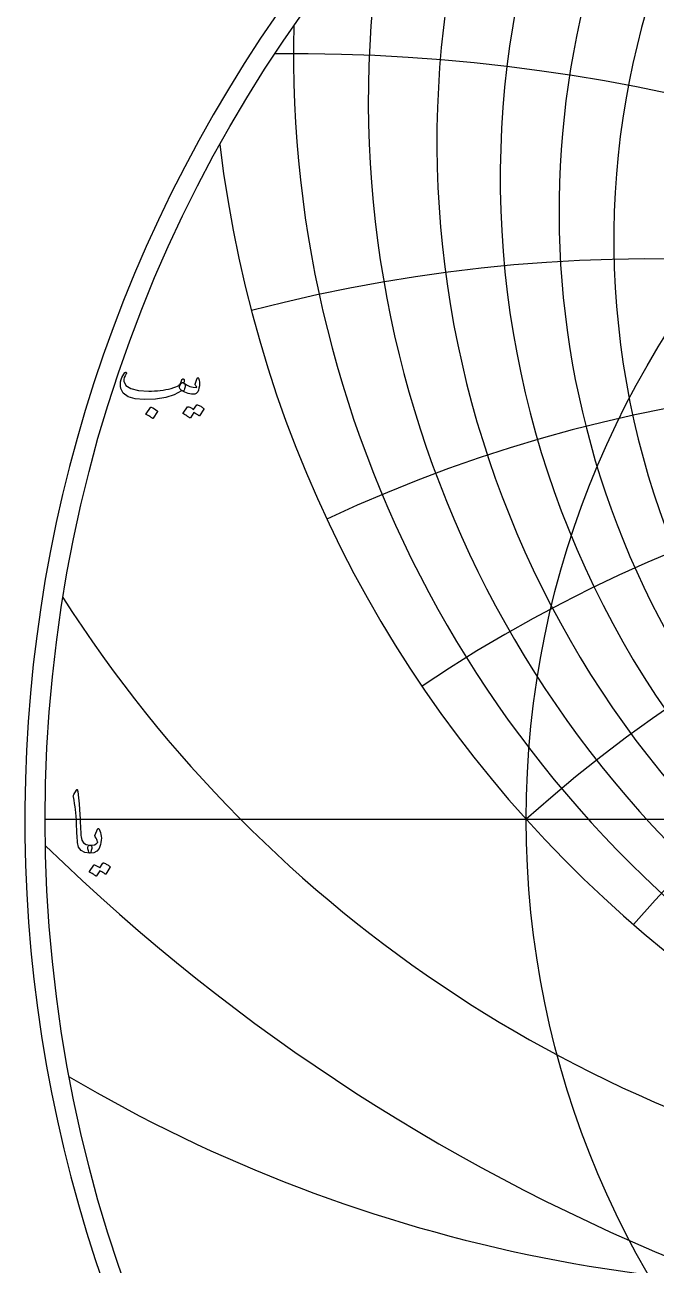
# Model space of a CAD drawing. Header units: millimetres. Extents: x -74 to 74, y -74 to 75.
# Drawn here: x -73.5 to -40.7, y -23.2 to 41.4 of the extents above; entities that cross this region are included whole.
import ezdxf

# ---------------------------------------------------------------- set-up
doc = ezdxf.new("R2010")
doc.units = ezdxf.units.MM
for name, color, linetype in [('CUT_OUTER', 1, 'Continuous'), ('ENGRAVE', 7, 'Continuous'), ('ENGRAVE_FINE', 8, 'Continuous'), ('TEXT', 5, 'Continuous')]:
    doc.layers.add(name, color=color, linetype=linetype)

msp = doc.modelspace()

# ---------------------------------------------------------------- linework, layer by layer
at = {"layer": 'CUT_OUTER'}
msp.add_arc((-0.0002, -0.0002), 73.5074, 145.195103, 87.803182, dxfattribs=at)
at = {"layer": 'ENGRAVE'}
msp.add_lwpolyline([(-72.45, 0), (72.45, 0)], dxfattribs=at)
for radius in [72.45, 47.425]:
    msp.add_circle((0, 0), radius, dxfattribs=at)
for centre, radius, start, end in [((0, 31.6713), 45.7192, 131.894956, 48.105044), ((0, 42.7017), 63.8166, 186.817711, 353.182289), ((0, -52.6708), 70.8756, 48, 132), ((0, -52.6708), 70.8756, 48, 132), ((-13.088, 48.8449), 69.3272, 212.551282, 260.88684), ((-31.2661, 54.1545), 78.4819, 239.415548, 278.083995)]:
    msp.add_arc(centre, radius, start, end, dxfattribs=at)
at = {"layer": 'ENGRAVE_FINE'}
for centre, radius, start, end in [((0, 30.1603), 42.8678, 104.652903, 75.347097), ((0, 33.3666), 48.7759, 147.339419, 32.660581), ((0, 35.276), 52.07, 159.38698, 20.61302), ((-84.4662, -52.6708), 110.2628, 18.409528, 71.93986), ((-84.4662, -52.6708), 110.2628, 18.409528, 71.93986), ((0, 37.436), 55.6408, 169.605342, 10.394658), ((0, 39.8923), 59.5363, 178.636426, 1.363574), ((-59.4717, -52.6708), 92.5215, 23.457516, 90.642678), ((-59.4717, -52.6708), 92.5215, 23.457516, 90.642678), ((-40.92, -52.6708), 81.84, 28.831877, 104.724148), ((-40.92, -52.6708), 81.84, 28.831877, 104.724148), ((-25.7966, -52.6708), 75.4242, 34.629994, 115.099318), ((-25.7966, -52.6708), 75.4242, 34.629994, 115.099318), ((-12.4973, -52.6708), 71.9689, 40.970494, 124.098899), ((-12.4973, -52.6708), 71.9689, 40.970494, 124.098899), ((12.4973, -52.6708), 71.9689, 55.901101, 139.029506), ((12.4973, -52.6708), 71.9689, 55.901101, 139.029506), ((0, 73.0972), 103.8953, 225.796451, 314.203549)]:
    msp.add_arc(centre, radius, start, end, dxfattribs=at)
at = {"layer": 'TEXT'}
for points in [[(-65.2442, 22.7129), (-65.2398, 22.7107), (-65.2356, 22.7084), (-65.2318, 22.7061), (-65.2282, 22.7038), (-65.2246, 22.7012), (-65.2208, 22.6981), (-65.2166, 22.6944), (-65.2122, 22.6901), (-65.1754, 22.6467), (-65.1608, 22.585), (-65.1685, 22.505), (-65.1985, 22.4067), (-65.2262, 22.347), (-65.2545, 22.3096), (-65.2833, 22.2945), (-65.3127, 22.3016), (-65.3276, 22.3088), (-65.3402, 22.3119), (-65.3505, 22.311), (-65.3584, 22.3062), (-65.7332, 22.1011), (-66.1811, 21.9566), (-66.7021, 21.8726), (-67.2963, 21.8492), (-67.7767, 21.8903), (-68.1395, 22), (-68.3846, 22.1782), (-68.512, 22.425), (-68.5317, 22.5416), (-68.536, 22.6581), (-68.5248, 22.7746), (-68.4983, 22.8912), (-68.462, 22.9943), (-68.4171, 23.0889), (-68.3637, 23.1748), (-68.3017, 23.2522), (-68.29, 23.262), (-68.2777, 23.2682), (-68.2649, 23.2711), (-68.2515, 23.2705), (-68.2389, 23.2651), (-68.2286, 23.258), (-68.2206, 23.2491), (-68.2149, 23.2385), (-68.2123, 23.2283), (-68.2138, 23.2157), (-68.2192, 23.2008), (-68.2286, 23.1837), (-68.2949, 23.0866), (-68.3383, 22.9917), (-68.3589, 22.8992), (-68.3566, 22.8089), (-68.248, 22.5827), (-67.9955, 22.4204), (-67.5991, 22.3222), (-67.0586, 22.2879), (-66.9102, 22.2902), (-66.7621, 22.2971), (-66.6143, 22.3085), (-66.4668, 22.3245), (-66.3204, 22.345), (-66.176, 22.3702), (-66.0336, 22.3999), (-65.8932, 22.4342), (-65.7569, 22.473), (-65.6452, 22.5119), (-65.5581, 22.5507), (-65.4956, 22.5896), (-65.4714, 22.6101), (-65.4493, 22.6353), (-65.4291, 22.665), (-65.411, 22.6992), (-65.394, 22.7375), (-65.3773, 22.7792), (-65.3609, 22.8244), (-65.3447, 22.8729), (-65.3385, 22.8878), (-65.3287, 22.9003), (-65.3156, 22.9106), (-65.299, 22.9186), (-65.2813, 22.9229), (-65.2648, 22.922), (-65.2493, 22.916), (-65.2351, 22.9049), (-65.2236, 22.8895), (-65.2168, 22.8706), (-65.2145, 22.8483), (-65.2168, 22.8226)], [(-65.3813, 22.3473), (-65.431, 22.3945), (-65.4567, 22.4536), (-65.4584, 22.5247), (-65.4361, 22.6078), (-65.3879, 22.6824), (-65.3436, 22.7278), (-65.3033, 22.7441), (-65.267, 22.7312), (-65.0957, 22.6178), (-64.9243, 22.5381), (-64.7529, 22.4921), (-64.5815, 22.4799), (-64.5755, 22.481), (-64.5712, 22.4844), (-64.5686, 22.4901), (-64.5678, 22.4981), (-64.5721, 22.5133), (-64.5849, 22.5358), (-64.6063, 22.5658), (-64.6363, 22.6033), (-64.6421, 22.6147), (-64.6455, 22.6261), (-64.6466, 22.6375), (-64.6455, 22.649), (-64.5358, 22.9643), (-64.5306, 22.9763), (-64.5244, 22.9849), (-64.5169, 22.99), (-64.5084, 22.9917), (-64.4998, 22.9903), (-64.4924, 22.986), (-64.4861, 22.9789), (-64.4809, 22.9689), (-64.4467, 22.8663), (-64.4261, 22.7644), (-64.4192, 22.663), (-64.4261, 22.5621), (-64.4484, 22.4367), (-64.4787, 22.3348), (-64.5169, 22.2562), (-64.5632, 22.2011), (-64.5983, 22.1708), (-64.6306, 22.1485), (-64.66, 22.1342), (-64.6866, 22.1279), (-64.8397, 22.1245), (-65.0065, 22.1599), (-65.1871, 22.2342), (-65.3813, 22.3473)], [(-66.9763, 21.4424), (-66.9706, 21.4481), (-66.9626, 21.4515), (-66.9523, 21.4527), (-66.9398, 21.4515), (-66.8509, 21.4155), (-66.7673, 21.3716), (-66.6887, 21.3196), (-66.6153, 21.2596), (-66.6081, 21.2504), (-66.605, 21.2413), (-66.6059, 21.2322), (-66.6107, 21.223), (-66.8255, 20.8757), (-66.8335, 20.8674), (-66.8438, 20.8654), (-66.8564, 20.8697), (-66.8712, 20.8803), (-66.8841, 20.8894), (-66.9044, 20.9031), (-66.9321, 20.9214), (-66.9672, 20.9442), (-67.0103, 20.9717), (-67.062, 21.0036), (-67.1223, 21.0402), (-67.1911, 21.0813), (-67.2003, 21.0882), (-67.2049, 21.0951), (-67.2049, 21.1019), (-67.2003, 21.1088)], [(-64.5678, 21.5704), (-64.5621, 21.5761), (-64.5541, 21.5795), (-64.5438, 21.5807), (-64.5312, 21.5795), (-64.4862, 21.5627), (-64.4427, 21.5441), (-64.4005, 21.5238), (-64.3598, 21.5018), (-64.3203, 21.4778), (-64.2816, 21.4515), (-64.2437, 21.423), (-64.2067, 21.3921), (-64.1996, 21.3827), (-64.1964, 21.3727), (-64.1973, 21.3621), (-64.2022, 21.351), (-64.4215, 21.0036), (-64.4275, 20.9991), (-64.4364, 20.9991), (-64.4481, 21.0036), (-64.4627, 21.0128), (-64.4727, 21.0212), (-64.4889, 21.0328), (-64.5115, 21.0475), (-64.5404, 21.0653), (-64.5758, 21.0866), (-64.6181, 21.1116), (-64.6672, 21.1403), (-64.7232, 21.1728), (-64.8968, 20.9031), (-64.9048, 20.8948), (-64.9151, 20.8928), (-64.9277, 20.8971), (-64.9426, 20.9077), (-64.9554, 20.9168), (-64.9757, 20.9305), (-65.0034, 20.9488), (-65.0385, 20.9717), (-65.0817, 20.9991), (-65.1334, 21.0311), (-65.1936, 21.0676), (-65.2625, 21.1088), (-65.2696, 21.1156), (-65.2728, 21.1225), (-65.2719, 21.1293), (-65.267, 21.1362), (-65.0431, 21.4698), (-65.0374, 21.4755), (-65.0294, 21.479), (-65.0191, 21.4801), (-65.0065, 21.479), (-64.9683, 21.4665), (-64.9311, 21.4521), (-64.8951, 21.4357), (-64.8603, 21.4173), (-64.8266, 21.3971), (-64.794, 21.3756), (-64.7626, 21.3526), (-64.7323, 21.3281)], [(-70.8208, 1.5226), (-70.8119, 1.5363), (-70.8036, 1.5455), (-70.7959, 1.55), (-70.7888, 1.55), (-70.7779, 1.544), (-70.7682, 1.526), (-70.7596, 1.496), (-70.7522, 1.4541), (-70.7145, 1.1127), (-70.6837, 0.7971), (-70.6597, 0.5071), (-70.6425, 0.2429), (-70.6315, 0.017), (-70.6214, -0.1855), (-70.6121, -0.3646), (-70.6037, -0.5203), (-70.5964, -0.6526), (-70.5905, -0.7614), (-70.5861, -0.8468), (-70.5831, -0.9088), (-70.5425, -1.0945), (-70.4529, -1.231), (-70.314, -1.3184), (-70.1261, -1.3567), (-70.0738, -1.3704), (-70.0404, -1.4024), (-70.0258, -1.4527), (-70.0301, -1.5212), (-70.0515, -1.6292), (-70.0747, -1.7063), (-70.0995, -1.7526), (-70.1261, -1.768), (-70.3906, -1.7332), (-70.5854, -1.6286), (-70.7105, -1.4544), (-70.7659, -1.2104), (-70.7746, -1.0938), (-70.7825, -0.9768), (-70.7895, -0.8595), (-70.7956, -0.742), (-70.8012, -0.6242), (-70.8065, -0.506), (-70.8115, -0.3876), (-70.8162, -0.269), (-70.8248, -0.0426), (-70.8368, 0.1612), (-70.8522, 0.3425), (-70.871, 0.5011), (-70.8933, 0.6535), (-70.919, 0.8159), (-70.9482, 0.9883), (-70.9807, 1.1707), (-70.985, 1.2035), (-70.9842, 1.2335), (-70.9782, 1.2607), (-70.967, 1.285)], [(-69.8519, -0.8037), (-69.7239, -0.5203), (-69.705, -0.4892), (-69.685, -0.478), (-69.6639, -0.4869), (-69.6416, -0.5158), (-69.6005, -0.6022), (-69.5685, -0.6923), (-69.5456, -0.7861), (-69.5319, -0.8837), (-69.5277, -0.9855), (-69.5331, -1.0922), (-69.5482, -1.2037), (-69.5731, -1.3201), (-69.6488, -1.5161), (-69.7662, -1.656), (-69.9253, -1.74), (-70.1261, -1.768), (-70.1492, -1.7535), (-70.1729, -1.7097), (-70.1972, -1.6369), (-70.2221, -1.5349), (-70.2292, -1.4804), (-70.2278, -1.4355), (-70.2178, -1.4004), (-70.1992, -1.375), (-70.1843, -1.3653), (-70.1672, -1.359), (-70.1478, -1.3561), (-70.1261, -1.3567), (-69.9995, -1.3527), (-69.8896, -1.327), (-69.7962, -1.2796), (-69.7193, -1.2104), (-69.7159, -1.205), (-69.7147, -1.1979), (-69.7159, -1.189), (-69.7193, -1.1784), (-69.7373, -1.1139), (-69.7639, -1.0482), (-69.799, -0.9814), (-69.8427, -0.9134), (-69.857, -0.8877), (-69.8633, -0.8608), (-69.8616, -0.8328), (-69.8519, -0.8037)], [(-69.4451, -2.2845), (-69.4394, -2.2788), (-69.4314, -2.2753), (-69.4211, -2.2742), (-69.4085, -2.2753), (-69.3635, -2.2922), (-69.32, -2.3107), (-69.2779, -2.331), (-69.2371, -2.353), (-69.1976, -2.377), (-69.1589, -2.4033), (-69.121, -2.4319), (-69.084, -2.4627), (-69.0769, -2.4721), (-69.0738, -2.4821), (-69.0746, -2.4927), (-69.0795, -2.5038), (-69.2988, -2.8512), (-69.3048, -2.8558), (-69.3137, -2.8558), (-69.3254, -2.8512), (-69.34, -2.842), (-69.35, -2.8336), (-69.3663, -2.8221), (-69.3888, -2.8073), (-69.4177, -2.7895), (-69.4531, -2.7682), (-69.4954, -2.7432), (-69.5445, -2.7145), (-69.6005, -2.6821), (-69.7742, -2.9517), (-69.7822, -2.96), (-69.7924, -2.962), (-69.805, -2.9577), (-69.8199, -2.9472), (-69.8327, -2.938), (-69.853, -2.9243), (-69.8807, -2.906), (-69.9158, -2.8832), (-69.959, -2.8558), (-70.0107, -2.8238), (-70.0709, -2.7872), (-70.1398, -2.7461), (-70.1469, -2.7392), (-70.1501, -2.7324), (-70.1492, -2.7255), (-70.1444, -2.7186), (-69.9204, -2.385), (-69.9147, -2.3793), (-69.9067, -2.3759), (-69.8964, -2.3747), (-69.8838, -2.3759), (-69.8456, -2.3883), (-69.8084, -2.4027), (-69.7724, -2.4191), (-69.7376, -2.4376), (-69.7039, -2.4577), (-69.6713, -2.4793), (-69.6399, -2.5023), (-69.6096, -2.5267)]]:
    msp.add_lwpolyline(points, close=True, dxfattribs=at)

doc.saveas('drawing.dxf')
